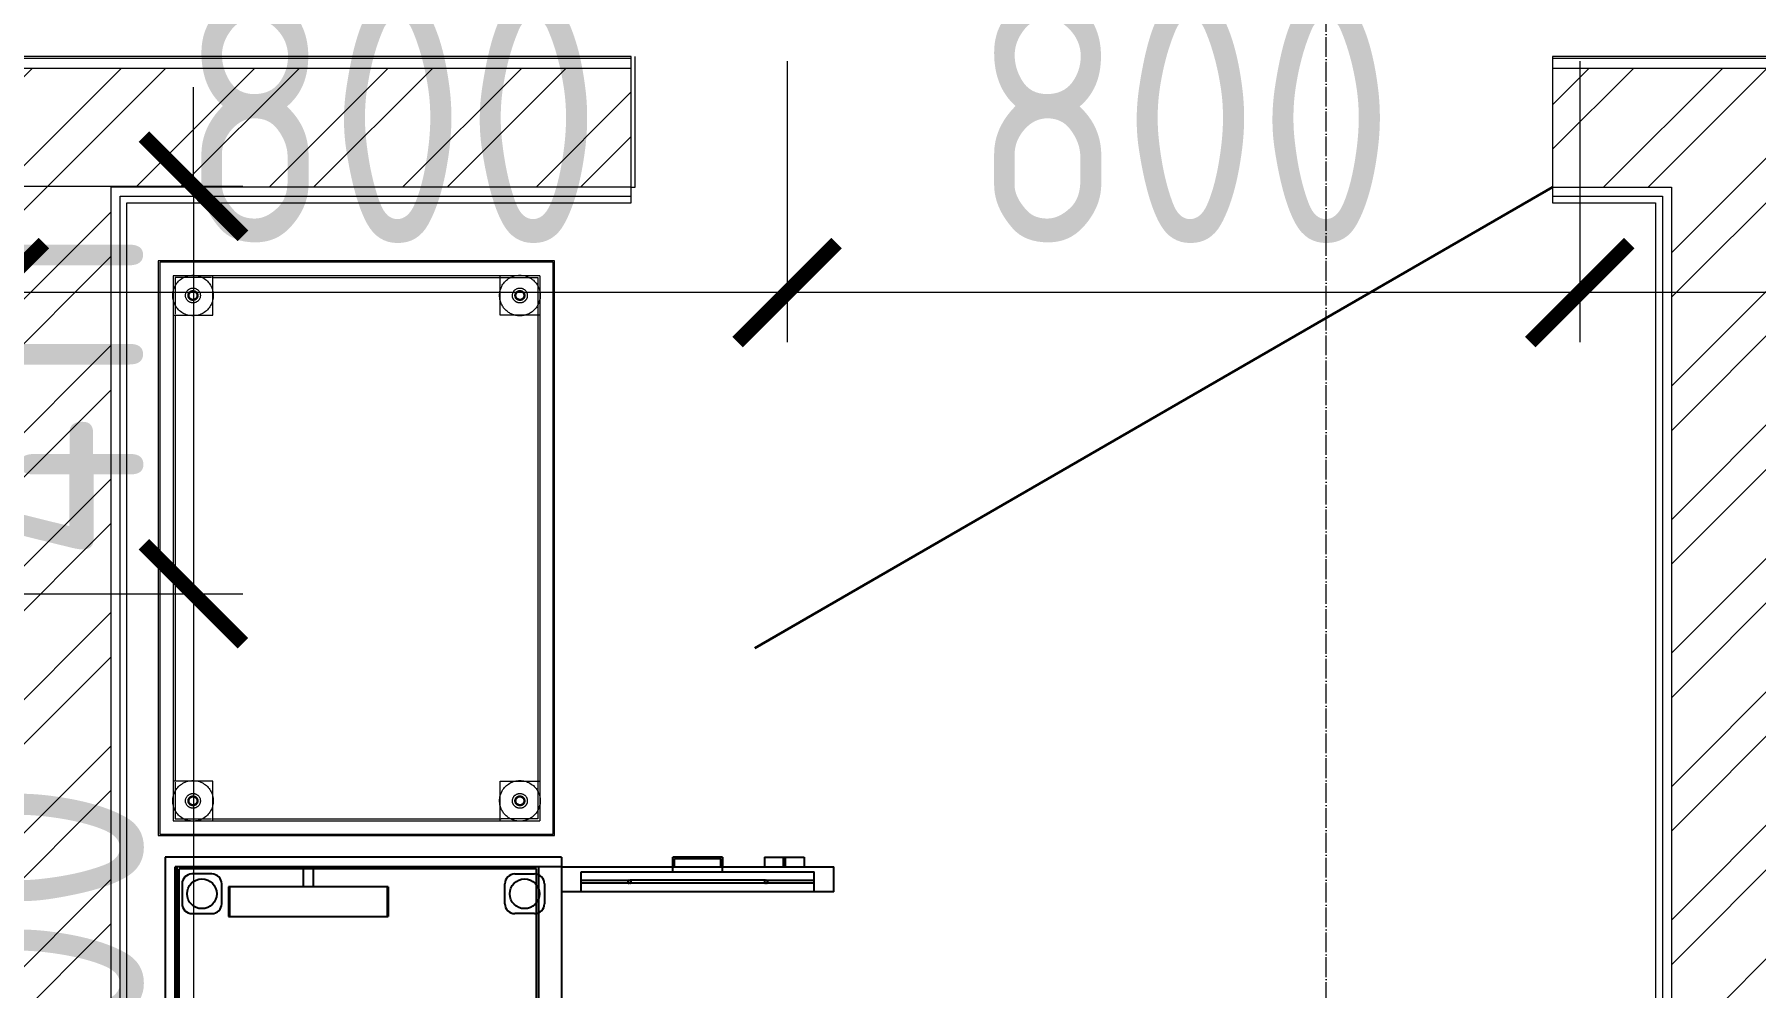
# Model space of a CAD drawing. Header units: millimetres. Extents: x -42533 to 645315, y 3457 to 82611.
# Drawn here: x 74294 to 76032, y 71060 to 72022 of the extents above; entities that cross this region are included whole.
import ezdxf

# ---------------------------------------------------------------- set-up
doc = ezdxf.new("R2010")
doc.units = ezdxf.units.MM
doc.linetypes.add('ADSK_Линия сетки', pattern=[25, 20, -2.5, 0, -2.5])
for name, color, linetype in [('00_00_потолок_Панели из стали', 7, 'Continuous'), ('PLAN', 1, 'Continuous'), ('Интерьер - Мебель', 7, 'Continuous'), ('ЭОМ_Лотки рабочие', 5, 'Continuous')]:
    doc.layers.add(name, color=color, linetype=linetype)
for name, color, linetype, lineweight in [('Двери', 7, 'Continuous', 9), ('ДОНМ_ТХ_(Нейтральное_мебель)', 7, 'Continuous', 0), ('Оси', 253, 'Continuous', 9), ('Перекрытие', 7, 'Continuous', 18), ('Стены отделка', 7, 'Continuous', 30), ('Стены штриховка', 7, 'Continuous', 9), ('ШТРИХОВКА', 252, 'Continuous', 15)]:
    doc.layers.add(name, color=color, linetype=linetype, lineweight=lineweight)
doc.styles.add('М2', font='isocpeur.ttf', dxfattribs={"width": 0.8})
doc.dimstyles.new('М2-100', dxfattribs={"dimtxt": 250, "dimasz": 100, "dimexe": 50, "dimexo": 50, "dimgap": 50, "dimtad": 1, "dimdec": 0, "dimzin": 1, "dimtxsty": 'М2', "dimblk": 'ARCHTICK', "dimcen": 2.5, "dimdle": 50, "dimclre": 256, "dimclrt": 256, "dimadec": 0, "dimazin": 0, "dimtfac": 1, "dimtdec": 0, "dimtix": 1, "dimtmove": 1, "dimatfit": 3, "dimldrblk": 'NONE', "dimfxl": 1, "dimtolj": 1, "dimlwd": 9, "dimlwe": 9, "dimarcsym": 1})

# ---------------------------------------------------------------- blocks, each defined once
blk = doc.blocks.new('*U427')
at = {"color": 0}
for points in [[(580, 400), (580, 0), (0, 0), (0, 400), (580, 400)], [(578.5, 398.5), (578.5, 1.5), (1.5, 1.5), (1.5, 398.5), (578.5, 398.5)], [(35, 344.5), (36.4, 344.5), (37.7, 344.7), (39, 344.9), (40.3, 345.2), (41.6, 345.6), (42.9, 346.1), (44.1, 346.6), (45.2, 347.2), (46.4, 347.9), (47.5, 348.7), (48.5, 349.6), (49.5, 350.5), (50.4, 351.4), (51.2, 352.5), (52, 353.6), (52.8, 354.8), (53.4, 356), (54, 357.2), (54.4, 358.5), (54.8, 359.7), (55.1, 361), (55.3, 362.4), (55.5, 363.7), (55.5, 365), (55.5, 366.3), (55.3, 367.6), (55.1, 369), (54.8, 370.3), (54.4, 371.5), (54, 372.8), (53.4, 374), (52.8, 375.2), (52, 376.4), (51.2, 377.5), (50.4, 378.6), (49.5, 379.5), (48.5, 380.4), (47.5, 381.3), (46.4, 382.1), (45.2, 382.8), (44.1, 383.4), (42.9, 383.9), (41.6, 384.4), (40.3, 384.8), (39, 385.1), (37.7, 385.3), (36.4, 385.5), (35, 385.5), (33.9, 385.5), (32.9, 385.4), (31.9, 385.3), (30.9, 385.1), (29.9, 384.9), (28.9, 384.6), (28, 384.3), (27, 383.9), (26.1, 383.5), (25.2, 383), (24.4, 382.5), (23.5, 382), (22.7, 381.4), (22, 380.8), (21.2, 380.2), (19.8, 378.8), (19.2, 378), (18.6, 377.3), (18, 376.5), (17.5, 375.6), (17, 374.8), (16.5, 373.9), (16.1, 373), (15.7, 372), (15.4, 371.1), (15.1, 370.1), (14.9, 369.1), (14.7, 368.1), (14.6, 367.1), (14.5, 366.1), (14.5, 365), (14.5, 363.9), (14.6, 362.9), (14.7, 361.9), (14.9, 360.9), (15.1, 359.9), (15.4, 358.9), (15.7, 358), (16.1, 357), (16.5, 356.1), (17, 355.2), (17.5, 354.4), (18, 353.5), (18.6, 352.7), (19.2, 352), (19.8, 351.2), (20.5, 350.5), (21.2, 349.8), (22, 349.2), (22.7, 348.6), (23.5, 348), (24.4, 347.5), (25.2, 347), (26.1, 346.5), (27, 346.1), (28, 345.7), (28.9, 345.4), (29.9, 345.1), (30.9, 344.9), (31.9, 344.7), (32.9, 344.6), (33.9, 344.5), (35, 344.5)], [(15, 345), (55, 345), (55, 385)], [(565, 385), (15, 385)], [(15, 15), (15, 385)], [(53.8, 383), (17, 383), (17, 346.2)], [(525, 383), (55, 383)], [(545, 344.5), (546.4, 344.5), (547.7, 344.7), (549.1, 344.9), (550.4, 345.2), (551.6, 345.6), (552.9, 346.1), (554.1, 346.6), (555.3, 347.2), (556.4, 347.9), (557.5, 348.7), (558.5, 349.6), (559.5, 350.5), (560.4, 351.4), (561.2, 352.5), (562, 353.6), (562.8, 354.8), (563.4, 356), (564, 357.2), (564.4, 358.5), (564.8, 359.7), (565.1, 361), (565.3, 362.4), (565.5, 363.7), (565.5, 365), (565.5, 366.3), (565.3, 367.6), (565.1, 369), (564.8, 370.3), (564.4, 371.5), (564, 372.8), (563.4, 374), (562.8, 375.2), (562, 376.4), (561.2, 377.5), (560.4, 378.6), (559.5, 379.5), (558.5, 380.4), (557.5, 381.3), (556.4, 382.1), (555.3, 382.8), (554.1, 383.4), (552.9, 383.9), (551.6, 384.4), (550.4, 384.8), (549.1, 385.1), (547.7, 385.3), (546.4, 385.5), (545, 385.5), (544, 385.5), (542.9, 385.4), (541.9, 385.3), (540.9, 385.1), (539.9, 384.9), (538.9, 384.6), (538, 384.3), (537, 383.9), (536.1, 383.5), (535.2, 383), (534.4, 382.5), (533.6, 382), (532.7, 381.4), (532, 380.8), (531.2, 380.2), (529.8, 378.8), (529.2, 378), (528.6, 377.3), (528, 376.5), (527.5, 375.6), (527, 374.8), (526.5, 373.9), (526.1, 373), (525.8, 372), (525.4, 371.1), (525.2, 370.1), (524.9, 369.1), (524.7, 368.1), (524.6, 367.1), (524.5, 366.1), (524.5, 365), (524.5, 363.9), (524.6, 362.9), (524.7, 361.9), (524.9, 360.9), (525.2, 359.9), (525.4, 358.9), (525.8, 358), (526.1, 357), (526.5, 356.1), (527, 355.2), (527.5, 354.4), (528, 353.5), (528.6, 352.7), (529.2, 352), (529.8, 351.2), (530.5, 350.5), (531.2, 349.8), (532, 349.2), (532.7, 348.6), (533.6, 348), (534.4, 347.5), (535.2, 347), (536.1, 346.5), (537, 346.1), (538, 345.7), (538.9, 345.4), (539.9, 345.1), (540.9, 344.9), (541.9, 344.7), (542.9, 344.6), (544, 344.5), (545, 344.5)], [(525, 385), (525, 345), (565, 345)], [(563, 346.2), (563, 383), (526.2, 383)], [(565, 385), (565, 15)], [(35, 372.5), (34.6, 372.5), (34.2, 372.5), (33.9, 372.4), (33.5, 372.3), (33.1, 372.3), (32.8, 372.2), (32.4, 372), (32.1, 371.9), (31.8, 371.8), (31.4, 371.6), (31.1, 371.4), (30.8, 371.2), (30.5, 371), (30.2, 370.8), (30, 370.6), (29.7, 370.3), (29.4, 370), (29.2, 369.8), (29, 369.5), (28.8, 369.2), (28.6, 368.9), (28.4, 368.6), (28.2, 368.2), (28.1, 367.9), (28, 367.6), (27.8, 367.2), (27.7, 366.9), (27.7, 366.5), (27.6, 366.1), (27.5, 365.8), (27.5, 365.4), (27.5, 365), (27.5, 364.6), (27.5, 364.2), (27.6, 363.9), (27.7, 363.5), (27.7, 363.1), (27.8, 362.8), (28, 362.4), (28.1, 362.1), (28.2, 361.8), (28.4, 361.4), (28.6, 361.1), (28.8, 360.8), (29, 360.5), (29.2, 360.2), (29.4, 360), (30, 359.4), (30.2, 359.2), (30.5, 359), (30.8, 358.8), (31.1, 358.6), (31.4, 358.4), (31.8, 358.2), (32.1, 358.1), (32.4, 358), (32.8, 357.8), (33.1, 357.7), (33.5, 357.7), (33.9, 357.6), (34.2, 357.5), (34.6, 357.5), (35, 357.5), (35.5, 357.5), (36, 357.6), (36.5, 357.6), (37, 357.8), (37.4, 357.9), (37.9, 358.1), (38.3, 358.3), (38.7, 358.5), (39.2, 358.8), (39.6, 359), (39.9, 359.4), (40.3, 359.7), (40.6, 360), (40.9, 360.4), (41.2, 360.8), (41.5, 361.2), (41.7, 361.7), (41.9, 362.1), (42.1, 362.6), (42.2, 363.1), (42.4, 363.6), (42.4, 364), (42.5, 364.5), (42.5, 365), (42.5, 365.5), (42.4, 366), (42.4, 366.4), (42.2, 366.9), (42.1, 367.4), (41.9, 367.9), (41.7, 368.3), (41.5, 368.8), (41.2, 369.2), (40.9, 369.6), (40.6, 370), (40.3, 370.3), (39.9, 370.6), (39.6, 371), (39.2, 371.2), (38.7, 371.5), (38.3, 371.7), (37.9, 371.9), (37.4, 372.1), (37, 372.2), (36.5, 372.4), (36, 372.4), (35.5, 372.5), (35, 372.5)], [(35, 370), (34.7, 370), (34.5, 370), (34.2, 369.9), (34, 369.9), (33.8, 369.8), (33.5, 369.8), (33.3, 369.7), (33.1, 369.6), (32.8, 369.5), (32.6, 369.4), (32.4, 369.3), (32.2, 369.1), (32, 369), (31.8, 368.9), (31.6, 368.7), (31.5, 368.5), (31.3, 368.4), (31.1, 368.2), (31, 368), (30.9, 367.8), (30.7, 367.6), (30.6, 367.4), (30.5, 367.2), (30.4, 366.9), (30.3, 366.7), (30.2, 366.5), (30.2, 366.2), (30.1, 366), (30.1, 365.8), (30, 365.5), (30, 365.3), (30, 365), (30, 364.7), (30, 364.5), (30.1, 364.2), (30.1, 364), (30.2, 363.8), (30.2, 363.5), (30.3, 363.3), (30.4, 363.1), (30.5, 362.8), (30.6, 362.6), (30.7, 362.4), (30.9, 362.2), (31, 362), (31.1, 361.8), (31.3, 361.6), (31.6, 361.3), (31.8, 361.1), (32, 361), (32.2, 360.9), (32.4, 360.7), (32.6, 360.6), (32.8, 360.5), (33.1, 360.4), (33.3, 360.3), (33.5, 360.2), (33.8, 360.2), (34, 360.1), (34.2, 360.1), (34.5, 360), (34.7, 360), (35, 360), (35.3, 360), (35.7, 360), (36, 360.1), (36.3, 360.2), (36.6, 360.3), (36.9, 360.4), (37.2, 360.5), (37.5, 360.7), (37.8, 360.8), (38, 361), (38.3, 361.2), (38.5, 361.5), (38.8, 361.7), (39, 361.9), (39.2, 362.2), (39.3, 362.5), (39.5, 362.8), (39.6, 363.1), (39.7, 363.4), (39.8, 363.7), (39.9, 364), (40, 364.4), (40, 364.7), (40, 365), (40, 365.3), (40, 365.6), (39.9, 366), (39.8, 366.3), (39.7, 366.6), (39.6, 366.9), (39.5, 367.2), (39.3, 367.5), (39.2, 367.8), (39, 368.1), (38.8, 368.3), (38.5, 368.5), (38.3, 368.8), (38, 369), (37.8, 369.2), (37.5, 369.3), (37.2, 369.5), (36.9, 369.6), (36.6, 369.7), (36.3, 369.8), (36, 369.9), (35.7, 370), (35.3, 370), (35, 370)], [(35, 369), (34.8, 369), (34.6, 369), (34.4, 369), (34.2, 368.9), (34, 368.9), (33.8, 368.8), (33.6, 368.8), (33.4, 368.7), (33.3, 368.6), (33.1, 368.5), (32.9, 368.4), (32.8, 368.3), (32.6, 368.2), (32.5, 368.1), (32.3, 368), (32.2, 367.8), (32, 367.7), (31.9, 367.5), (31.8, 367.4), (31.7, 367.2), (31.6, 367.1), (31.5, 366.9), (31.4, 366.7), (31.3, 366.6), (31.2, 366.4), (31.2, 366.2), (31.1, 366), (31.1, 365.8), (31, 365.6), (31, 365.4), (31, 365.2), (31, 365), (31, 364.8), (31, 364.6), (31, 364.4), (31.1, 364.2), (31.1, 364), (31.2, 363.8), (31.2, 363.6), (31.3, 363.4), (31.4, 363.3), (31.5, 363.1), (31.6, 362.9), (31.7, 362.8), (31.8, 362.6), (31.9, 362.5), (32, 362.3), (32.3, 362), (32.5, 361.9), (32.6, 361.8), (32.8, 361.7), (32.9, 361.6), (33.1, 361.5), (33.3, 361.4), (33.4, 361.3), (33.6, 361.2), (33.8, 361.2), (34, 361.1), (34.2, 361.1), (34.4, 361), (34.6, 361), (34.8, 361), (35, 361), (35.3, 361), (35.5, 361), (35.8, 361.1), (36, 361.1), (36.3, 361.2), (36.5, 361.3), (36.8, 361.4), (37, 361.5), (37.2, 361.7), (37.4, 361.8), (37.6, 362), (37.8, 362.2), (38, 362.4), (38.2, 362.6), (38.3, 362.8), (38.5, 363), (38.6, 363.2), (38.7, 363.5), (38.8, 363.7), (38.9, 364), (38.9, 364.2), (39, 364.5), (39, 364.7), (39, 365), (39, 365.3), (39, 365.5), (38.9, 365.8), (38.9, 366), (38.8, 366.3), (38.7, 366.5), (38.6, 366.8), (38.5, 367), (38.3, 367.2), (38.2, 367.4), (38, 367.6), (37.8, 367.8), (37.6, 368), (37.4, 368.2), (37.2, 368.3), (37, 368.5), (36.8, 368.6), (36.5, 368.7), (36.3, 368.8), (36, 368.9), (35.8, 368.9), (35.5, 369), (35.3, 369), (35, 369)], [(545, 372.5), (544.6, 372.5), (544.2, 372.5), (543.9, 372.4), (543.5, 372.3), (543.1, 372.3), (542.8, 372.2), (542.4, 372), (542.1, 371.9), (541.8, 371.8), (541.4, 371.6), (541.1, 371.4), (540.8, 371.2), (540.5, 371), (540.2, 370.8), (540, 370.6), (539.7, 370.3), (539.5, 370), (539.2, 369.8), (539, 369.5), (538.8, 369.2), (538.6, 368.9), (538.4, 368.6), (538.2, 368.2), (538.1, 367.9), (538, 367.6), (537.8, 367.2), (537.7, 366.9), (537.7, 366.5), (537.6, 366.1), (537.5, 365.8), (537.5, 365.4), (537.5, 365), (537.5, 364.6), (537.5, 364.2), (537.6, 363.9), (537.7, 363.5), (537.7, 363.1), (537.8, 362.8), (538, 362.4), (538.1, 362.1), (538.2, 361.8), (538.4, 361.4), (538.6, 361.1), (538.8, 360.8), (539, 360.5), (539.2, 360.2), (539.5, 360), (540, 359.4), (540.2, 359.2), (540.5, 359), (540.8, 358.8), (541.1, 358.6), (541.4, 358.4), (541.8, 358.2), (542.1, 358.1), (542.4, 358), (542.8, 357.8), (543.1, 357.7), (543.5, 357.7), (543.9, 357.6), (544.2, 357.5), (544.6, 357.5), (545, 357.5), (545.5, 357.5), (546, 357.6), (546.5, 357.6), (547, 357.8), (547.4, 357.9), (547.9, 358.1), (548.3, 358.3), (548.8, 358.5), (549.2, 358.8), (549.6, 359), (549.9, 359.4), (550.3, 359.7), (550.6, 360), (550.9, 360.4), (551.2, 360.8), (551.5, 361.2), (551.7, 361.7), (551.9, 362.1), (552.1, 362.6), (552.3, 363.1), (552.4, 363.6), (552.4, 364), (552.5, 364.5), (552.5, 365), (552.5, 365.5), (552.4, 366), (552.4, 366.4), (552.3, 366.9), (552.1, 367.4), (551.9, 367.9), (551.7, 368.3), (551.5, 368.8), (551.2, 369.2), (550.9, 369.6), (550.6, 370), (550.3, 370.3), (549.9, 370.6), (549.6, 371), (549.2, 371.2), (548.8, 371.5), (548.3, 371.7), (547.9, 371.9), (547.4, 372.1), (547, 372.2), (546.5, 372.4), (546, 372.4), (545.5, 372.5), (545, 372.5)], [(545, 370), (544.8, 370), (544.5, 370), (544.2, 369.9), (544, 369.9), (543.8, 369.8), (543.5, 369.8), (543.3, 369.7), (543.1, 369.6), (542.8, 369.5), (542.6, 369.4), (542.4, 369.3), (542.2, 369.1), (542, 369), (541.8, 368.9), (541.6, 368.7), (541.5, 368.5), (541.3, 368.4), (541.2, 368.2), (541, 368), (540.9, 367.8), (540.7, 367.6), (540.6, 367.4), (540.5, 367.2), (540.4, 366.9), (540.3, 366.7), (540.2, 366.5), (540.2, 366.2), (540.1, 366), (540.1, 365.8), (540, 365.5), (540, 365.3), (540, 365), (540, 364.7), (540, 364.5), (540.1, 364.2), (540.1, 364), (540.2, 363.8), (540.2, 363.5), (540.3, 363.3), (540.4, 363.1), (540.5, 362.8), (540.6, 362.6), (540.7, 362.4), (540.9, 362.2), (541, 362), (541.2, 361.8), (541.3, 361.6), (541.6, 361.3), (541.8, 361.1), (542, 361), (542.2, 360.9), (542.4, 360.7), (542.6, 360.6), (542.8, 360.5), (543.1, 360.4), (543.3, 360.3), (543.5, 360.2), (543.8, 360.2), (544, 360.1), (544.2, 360.1), (544.5, 360), (544.8, 360), (545, 360), (545.3, 360), (545.7, 360), (546, 360.1), (546.3, 360.2), (546.6, 360.3), (546.9, 360.4), (547.2, 360.5), (547.5, 360.7), (547.8, 360.8), (548, 361), (548.3, 361.2), (548.5, 361.5), (548.8, 361.7), (549, 361.9), (549.2, 362.2), (549.3, 362.5), (549.5, 362.8), (549.6, 363.1), (549.7, 363.4), (549.8, 363.7), (549.9, 364), (550, 364.4), (550, 364.7), (550, 365), (550, 365.3), (550, 365.6), (549.9, 366), (549.8, 366.3), (549.7, 366.6), (549.6, 366.9), (549.5, 367.2), (549.3, 367.5), (549.2, 367.8), (549, 368.1), (548.8, 368.3), (548.5, 368.5), (548.3, 368.8), (548, 369), (547.8, 369.2), (547.5, 369.3), (547.2, 369.5), (546.9, 369.6), (546.6, 369.7), (546.3, 369.8), (546, 369.9), (545.7, 370), (545.3, 370), (545, 370)], [(545, 369), (544.8, 369), (544.6, 369), (544.4, 369), (544.2, 368.9), (544, 368.9), (543.8, 368.8), (543.6, 368.8), (543.5, 368.7), (543.3, 368.6), (543.1, 368.5), (542.9, 368.4), (542.8, 368.3), (542.6, 368.2), (542.5, 368.1), (542.3, 368), (542.2, 367.8), (542, 367.7), (541.9, 367.5), (541.8, 367.4), (541.7, 367.2), (541.6, 367.1), (541.5, 366.9), (541.4, 366.7), (541.3, 366.6), (541.3, 366.4), (541.2, 366.2), (541.1, 366), (541.1, 365.8), (541.1, 365.6), (541, 365.4), (541, 365.2), (541, 365), (541, 364.8), (541, 364.6), (541.1, 364.4), (541.1, 364.2), (541.1, 364), (541.2, 363.8), (541.3, 363.6), (541.3, 363.4), (541.4, 363.3), (541.5, 363.1), (541.6, 362.9), (541.7, 362.8), (541.8, 362.6), (541.9, 362.5), (542, 362.3), (542.3, 362), (542.5, 361.9), (542.6, 361.8), (542.8, 361.7), (542.9, 361.6), (543.1, 361.5), (543.3, 361.4), (543.5, 361.3), (543.6, 361.2), (543.8, 361.2), (544, 361.1), (544.2, 361.1), (544.4, 361), (544.6, 361), (544.8, 361), (545, 361), (545.3, 361), (545.5, 361), (545.8, 361.1), (546.1, 361.1), (546.3, 361.2), (546.5, 361.3), (546.8, 361.4), (547, 361.5), (547.2, 361.7), (547.4, 361.8), (547.6, 362), (547.8, 362.2), (548, 362.4), (548.2, 362.6), (548.3, 362.8), (548.5, 363), (548.6, 363.2), (548.7, 363.5), (548.8, 363.7), (548.9, 364), (548.9, 364.2), (549, 364.5), (549, 364.7), (549, 365), (549, 365.3), (549, 365.5), (548.9, 365.8), (548.9, 366), (548.8, 366.3), (548.7, 366.5), (548.6, 366.8), (548.5, 367), (548.3, 367.2), (548.2, 367.4), (548, 367.6), (547.8, 367.8), (547.6, 368), (547.4, 368.2), (547.2, 368.3), (547, 368.5), (546.8, 368.6), (546.5, 368.7), (546.3, 368.8), (546.1, 368.9), (545.8, 368.9), (545.5, 369), (545.3, 369), (545, 369)], [(17, 55), (17, 346.1)], [(563, 55), (563, 346.1)], [(35, 14.5), (36.4, 14.5), (37.7, 14.7), (39, 14.9), (40.3, 15.2), (41.6, 15.6), (42.9, 16.1), (44.1, 16.6), (45.2, 17.2), (46.4, 17.9), (47.5, 18.7), (48.5, 19.6), (49.5, 20.5), (50.4, 21.4), (51.2, 22.5), (52, 23.6), (52.8, 24.8), (53.4, 26), (54, 27.2), (54.4, 28.5), (54.8, 29.7), (55.1, 31), (55.3, 32.4), (55.5, 33.7), (55.5, 35), (55.5, 36.3), (55.3, 37.6), (55.1, 39), (54.8, 40.3), (54.4, 41.5), (54, 42.8), (53.4, 44), (52.8, 45.2), (52, 46.4), (51.2, 47.5), (50.4, 48.6), (49.5, 49.5), (48.5, 50.4), (47.5, 51.3), (46.4, 52.1), (45.2, 52.8), (44.1, 53.4), (42.9, 53.9), (41.6, 54.4), (40.3, 54.8), (39, 55.1), (37.7, 55.3), (36.4, 55.5), (33.6, 55.5), (32.3, 55.3), (31, 55.1), (29.7, 54.8), (28.4, 54.4), (27.1, 53.9), (25.9, 53.4), (24.8, 52.8), (23.6, 52.1), (22.5, 51.3), (21.5, 50.4), (20.5, 49.5), (19.6, 48.6), (18.8, 47.5), (18, 46.4), (17.2, 45.2), (16.6, 44), (16, 42.8), (15.6, 41.5), (15.2, 40.3), (14.9, 39), (14.7, 37.6), (14.5, 36.3), (14.5, 35), (14.5, 33.7), (14.7, 32.4), (14.9, 31), (15.2, 29.7), (15.6, 28.5), (16, 27.2), (16.6, 26), (17.2, 24.8), (18, 23.6), (18.8, 22.5), (19.6, 21.4), (20.5, 20.5), (21.5, 19.6), (22.5, 18.7), (23.6, 17.9), (24.8, 17.2), (25.9, 16.6), (27.1, 16.1), (28.4, 15.6), (29.7, 15.2), (31, 14.9), (32.3, 14.7), (33.6, 14.5), (35, 14.5)], [(15, 55), (55, 55), (55, 15)], [(53.8, 17), (17, 17), (17, 53.8)], [(545, 14.5), (546.4, 14.5), (547.7, 14.7), (549.1, 14.9), (550.4, 15.2), (551.6, 15.6), (552.9, 16.1), (554.1, 16.6), (555.3, 17.2), (556.4, 17.9), (557.5, 18.7), (558.5, 19.6), (559.5, 20.5), (560.4, 21.4), (561.2, 22.5), (562, 23.6), (562.8, 24.8), (563.4, 26), (564, 27.2), (564.4, 28.5), (564.8, 29.7), (565.1, 31), (565.3, 32.4), (565.5, 33.7), (565.5, 35), (565.5, 36.3), (565.3, 37.6), (565.1, 39), (564.8, 40.3), (564.4, 41.5), (564, 42.8), (563.4, 44), (562.8, 45.2), (562, 46.4), (561.2, 47.5), (560.4, 48.6), (559.5, 49.5), (558.5, 50.4), (557.5, 51.3), (556.4, 52.1), (555.3, 52.8), (554.1, 53.4), (552.9, 53.9), (551.6, 54.4), (550.4, 54.8), (549.1, 55.1), (547.7, 55.3), (546.4, 55.5), (543.6, 55.5), (542.3, 55.3), (541, 55.1), (539.7, 54.8), (538.4, 54.4), (537.1, 53.9), (535.9, 53.4), (534.8, 52.8), (533.6, 52.1), (532.5, 51.3), (531.5, 50.4), (530.5, 49.5), (529.6, 48.6), (528.8, 47.5), (528, 46.4), (527.3, 45.2), (526.6, 44), (526.1, 42.8), (525.6, 41.5), (525.2, 40.3), (524.9, 39), (524.7, 37.6), (524.6, 36.3), (524.5, 35), (524.6, 33.7), (524.7, 32.4), (524.9, 31), (525.2, 29.7), (525.6, 28.5), (526.1, 27.2), (526.6, 26), (527.3, 24.8), (528, 23.6), (528.8, 22.5), (529.6, 21.4), (530.5, 20.5), (531.5, 19.6), (532.5, 18.7), (533.6, 17.9), (534.8, 17.2), (535.9, 16.6), (537.1, 16.1), (538.4, 15.6), (539.7, 15.2), (541, 14.9), (542.3, 14.7), (543.6, 14.5), (545, 14.5)], [(525, 15), (525, 55), (565, 55)], [(563, 53.8), (563, 17), (526.2, 17)], [(35, 42.5), (34.5, 42.5), (34, 42.4), (33.5, 42.4), (33, 42.2), (32.6, 42.1), (32.1, 41.9), (31.7, 41.7), (31.2, 41.5), (30.8, 41.2), (30.4, 41), (30.1, 40.6), (29.7, 40.3), (29.4, 40), (29.1, 39.6), (28.8, 39.2), (28.5, 38.7), (28.3, 38.3), (28.1, 37.9), (27.9, 37.4), (27.8, 36.9), (27.6, 36.4), (27.6, 36), (27.5, 35.5), (27.5, 35), (27.5, 34.5), (27.6, 34), (27.6, 33.6), (27.8, 33.1), (27.9, 32.6), (28.1, 32.1), (28.3, 31.7), (28.5, 31.2), (28.8, 30.8), (29.1, 30.4), (29.4, 30), (29.7, 29.7), (30.1, 29.4), (30.4, 29), (30.8, 28.8), (31.2, 28.5), (31.7, 28.3), (32.1, 28.1), (32.6, 27.9), (33, 27.8), (33.5, 27.6), (34, 27.6), (34.5, 27.5), (35.5, 27.5), (36, 27.6), (36.5, 27.6), (37, 27.8), (37.4, 27.9), (37.9, 28.1), (38.3, 28.3), (38.7, 28.5), (39.2, 28.8), (39.6, 29), (39.9, 29.4), (40.3, 29.7), (40.6, 30), (40.9, 30.4), (41.2, 30.8), (41.5, 31.2), (41.7, 31.7), (41.9, 32.1), (42.1, 32.6), (42.2, 33.1), (42.4, 33.6), (42.4, 34), (42.5, 34.5), (42.5, 35), (42.5, 35.5), (42.4, 36), (42.4, 36.4), (42.2, 36.9), (42.1, 37.4), (41.9, 37.9), (41.7, 38.3), (41.5, 38.7), (41.2, 39.2), (40.9, 39.6), (40.6, 40), (40.3, 40.3), (39.9, 40.6), (39.6, 41), (39.2, 41.2), (38.7, 41.5), (38.3, 41.7), (37.9, 41.9), (37.4, 42.1), (37, 42.2), (36.5, 42.4), (36, 42.4), (35.5, 42.5), (35, 42.5)], [(35, 40), (34.7, 40), (34.3, 40), (34, 39.9), (33.7, 39.8), (33.4, 39.7), (33.1, 39.6), (32.8, 39.5), (32.5, 39.3), (32.2, 39.2), (32, 39), (31.7, 38.8), (31.5, 38.5), (31.2, 38.3), (31, 38.1), (30.8, 37.8), (30.7, 37.5), (30.5, 37.2), (30.4, 36.9), (30.3, 36.6), (30.2, 36.3), (30.1, 36), (30, 35.6), (30, 35.3), (30, 35), (30, 34.7), (30, 34.4), (30.1, 34), (30.2, 33.7), (30.3, 33.4), (30.4, 33.1), (30.5, 32.8), (30.7, 32.5), (30.8, 32.2), (31, 31.9), (31.2, 31.7), (31.5, 31.5), (31.7, 31.2), (32, 31), (32.2, 30.8), (32.5, 30.7), (32.8, 30.5), (33.1, 30.4), (33.4, 30.3), (33.7, 30.2), (34, 30.1), (34.3, 30), (34.7, 30), (35.3, 30), (35.7, 30), (36, 30.1), (36.3, 30.2), (36.6, 30.3), (36.9, 30.4), (37.2, 30.5), (37.5, 30.7), (37.8, 30.8), (38, 31), (38.3, 31.2), (38.5, 31.5), (38.8, 31.7), (39, 31.9), (39.2, 32.2), (39.3, 32.5), (39.5, 32.8), (39.6, 33.1), (39.7, 33.4), (39.8, 33.7), (39.9, 34), (40, 34.4), (40, 34.7), (40, 35), (40, 35.3), (40, 35.6), (39.9, 36), (39.8, 36.3), (39.7, 36.6), (39.6, 36.9), (39.5, 37.2), (39.3, 37.5), (39.2, 37.8), (39, 38.1), (38.8, 38.3), (38.5, 38.5), (38.3, 38.8), (38, 39), (37.8, 39.2), (37.5, 39.3), (37.2, 39.5), (36.9, 39.6), (36.6, 39.7), (36.3, 39.8), (36, 39.9), (35.7, 40), (35.3, 40), (35, 40)], [(35, 39), (34.7, 39), (34.5, 39), (34.2, 38.9), (34, 38.9), (33.7, 38.8), (33.5, 38.7), (33.2, 38.6), (33, 38.5), (32.8, 38.3), (32.6, 38.2), (32.4, 38), (32.2, 37.8), (32, 37.6), (31.8, 37.4), (31.7, 37.2), (31.5, 37), (31.4, 36.8), (31.3, 36.5), (31.2, 36.3), (31.1, 36), (31.1, 35.8), (31, 35.5), (31, 35.3), (31, 35), (31, 34.7), (31, 34.5), (31.1, 34.2), (31.1, 34), (31.2, 33.7), (31.3, 33.5), (31.4, 33.2), (31.5, 33), (31.7, 32.8), (31.8, 32.6), (32, 32.4), (32.2, 32.2), (32.4, 32), (32.6, 31.8), (32.8, 31.7), (33, 31.5), (33.2, 31.4), (33.5, 31.3), (33.7, 31.2), (34, 31.1), (34.2, 31.1), (34.5, 31), (34.7, 31), (35.3, 31), (35.5, 31), (35.8, 31.1), (36, 31.1), (36.3, 31.2), (36.5, 31.3), (36.8, 31.4), (37, 31.5), (37.2, 31.7), (37.4, 31.8), (37.6, 32), (37.8, 32.2), (38, 32.4), (38.2, 32.6), (38.3, 32.8), (38.5, 33), (38.6, 33.2), (38.7, 33.5), (38.8, 33.7), (38.9, 34), (38.9, 34.2), (39, 34.5), (39, 34.7), (39, 35), (39, 35.3), (39, 35.5), (38.9, 35.8), (38.9, 36), (38.8, 36.3), (38.7, 36.5), (38.6, 36.8), (38.5, 37), (38.3, 37.2), (38.2, 37.4), (38, 37.6), (37.8, 37.8), (37.6, 38), (37.4, 38.2), (37.2, 38.3), (37, 38.5), (36.8, 38.6), (36.5, 38.7), (36.3, 38.8), (36, 38.9), (35.8, 38.9), (35.5, 39), (35.3, 39), (35, 39)], [(545, 42.5), (544.5, 42.5), (544, 42.4), (543.5, 42.4), (543.1, 42.2), (542.6, 42.1), (542.1, 41.9), (541.7, 41.7), (541.3, 41.5), (540.8, 41.2), (540.4, 41), (540.1, 40.6), (539.7, 40.3), (539.4, 40), (539.1, 39.6), (538.8, 39.2), (538.5, 38.7), (538.3, 38.3), (538.1, 37.9), (537.9, 37.4), (537.8, 36.9), (537.6, 36.4), (537.6, 36), (537.5, 35.5), (537.5, 35), (537.5, 34.5), (537.6, 34), (537.6, 33.6), (537.8, 33.1), (537.9, 32.6), (538.1, 32.1), (538.3, 31.7), (538.5, 31.2), (538.8, 30.8), (539.1, 30.4), (539.4, 30), (539.7, 29.7), (540.1, 29.4), (540.4, 29), (540.8, 28.8), (541.3, 28.5), (541.7, 28.3), (542.1, 28.1), (542.6, 27.9), (543.1, 27.8), (543.5, 27.6), (544, 27.6), (544.5, 27.5), (545.5, 27.5), (546, 27.6), (546.5, 27.6), (547, 27.8), (547.4, 27.9), (547.9, 28.1), (548.3, 28.3), (548.8, 28.5), (549.2, 28.8), (549.6, 29), (549.9, 29.4), (550.3, 29.7), (550.6, 30), (550.9, 30.4), (551.2, 30.8), (551.5, 31.2), (551.7, 31.7), (551.9, 32.1), (552.1, 32.6), (552.3, 33.1), (552.4, 33.6), (552.4, 34), (552.5, 34.5), (552.5, 35), (552.5, 35.5), (552.4, 36), (552.4, 36.4), (552.3, 36.9), (552.1, 37.4), (551.9, 37.9), (551.7, 38.3), (551.5, 38.7), (551.2, 39.2), (550.9, 39.6), (550.6, 40), (550.3, 40.3), (549.9, 40.6), (549.6, 41), (549.2, 41.2), (548.8, 41.5), (548.3, 41.7), (547.9, 41.9), (547.4, 42.1), (547, 42.2), (546.5, 42.4), (546, 42.4), (545.5, 42.5), (545, 42.5)], [(545, 40), (544.7, 40), (544.3, 40), (544, 39.9), (543.7, 39.8), (543.4, 39.7), (543.1, 39.6), (542.8, 39.5), (542.5, 39.3), (542.2, 39.2), (542, 39), (541.7, 38.8), (541.5, 38.5), (541.3, 38.3), (541, 38.1), (540.9, 37.8), (540.7, 37.5), (540.5, 37.2), (540.4, 36.9), (540.3, 36.6), (540.2, 36.3), (540.1, 36), (540, 35.6), (540, 35.3), (540, 35), (540, 34.7), (540, 34.4), (540.1, 34), (540.2, 33.7), (540.3, 33.4), (540.4, 33.1), (540.5, 32.8), (540.7, 32.5), (540.9, 32.2), (541, 31.9), (541.3, 31.7), (541.5, 31.5), (541.7, 31.2), (542, 31), (542.2, 30.8), (542.5, 30.7), (542.8, 30.5), (543.1, 30.4), (543.4, 30.3), (543.7, 30.2), (544, 30.1), (544.3, 30), (544.7, 30), (545.3, 30), (545.7, 30), (546, 30.1), (546.3, 30.2), (546.6, 30.3), (546.9, 30.4), (547.2, 30.5), (547.5, 30.7), (547.8, 30.8), (548, 31), (548.3, 31.2), (548.5, 31.5), (548.8, 31.7), (549, 31.9), (549.2, 32.2), (549.3, 32.5), (549.5, 32.8), (549.6, 33.1), (549.7, 33.4), (549.8, 33.7), (549.9, 34), (550, 34.4), (550, 34.7), (550, 35), (550, 35.3), (550, 35.6), (549.9, 36), (549.8, 36.3), (549.7, 36.6), (549.6, 36.9), (549.5, 37.2), (549.3, 37.5), (549.2, 37.8), (549, 38.1), (548.8, 38.3), (548.5, 38.5), (548.3, 38.8), (548, 39), (547.8, 39.2), (547.5, 39.3), (547.2, 39.5), (546.9, 39.6), (546.6, 39.7), (546.3, 39.8), (546, 39.9), (545.7, 40), (545.3, 40), (545, 40)], [(545, 39), (544.7, 39), (544.5, 39), (544.2, 38.9), (544, 38.9), (543.7, 38.8), (543.5, 38.7), (543.2, 38.6), (543, 38.5), (542.8, 38.3), (542.6, 38.2), (542.4, 38), (542.2, 37.8), (542, 37.6), (541.8, 37.4), (541.7, 37.2), (541.5, 37), (541.4, 36.8), (541.3, 36.5), (541.2, 36.3), (541.1, 36), (541.1, 35.8), (541, 35.5), (541, 35.3), (541, 35), (541, 34.7), (541, 34.5), (541.1, 34.2), (541.1, 34), (541.2, 33.7), (541.3, 33.5), (541.4, 33.2), (541.5, 33), (541.7, 32.8), (541.8, 32.6), (542, 32.4), (542.2, 32.2), (542.4, 32), (542.6, 31.8), (542.8, 31.7), (543, 31.5), (543.2, 31.4), (543.5, 31.3), (543.7, 31.2), (544, 31.1), (544.2, 31.1), (544.5, 31), (544.7, 31), (545.3, 31), (545.5, 31), (545.8, 31.1), (546.1, 31.1), (546.3, 31.2), (546.5, 31.3), (546.8, 31.4), (547, 31.5), (547.2, 31.7), (547.4, 31.8), (547.6, 32), (547.8, 32.2), (548, 32.4), (548.2, 32.6), (548.3, 32.8), (548.5, 33), (548.6, 33.2), (548.7, 33.5), (548.8, 33.7), (548.9, 34), (548.9, 34.2), (549, 34.5), (549, 34.7), (549, 35), (549, 35.3), (549, 35.5), (548.9, 35.8), (548.9, 36), (548.8, 36.3), (548.7, 36.5), (548.6, 36.8), (548.5, 37), (548.3, 37.2), (548.2, 37.4), (548, 37.6), (547.8, 37.8), (547.6, 38), (547.4, 38.2), (547.2, 38.3), (547, 38.5), (546.8, 38.6), (546.5, 38.7), (546.3, 38.8), (546.1, 38.9), (545.8, 38.9), (545.5, 39), (545.3, 39), (545, 39)], [(565, 15), (15, 15)], [(525, 17), (55, 17)]]:
    blk.add_lwpolyline(points, dxfattribs=at)
blk = doc.blocks.new('A$C22e02509')
at = {"layer": 'PLAN', "color": 0, "linetype": 'ByBlock', "lineweight": -2}
for p, q in [((400, 500), (0, 500)), ((0, 500), (0, 0)), ((400, 490), (10, 490)), ((10, 10), (10, 490)), ((12, 265), (12, 490)), ((14, 267), (14, 488)), ((375, 488), (14, 488)), ((139.5, 490), (149.5, 490)), ((139.5, 470), (139.5, 490)), ((149.5, 490), (149.5, 470)), ((375, 267), (375, 488)), ((377, 490), (377, 265)), ((400, 500), (400, 0)), ((400, 490), (675, 490)), ((512.5, 490), (512.5, 500)), ((562.5, 500), (512.5, 500)), ((512.5, 485), (512.5, 490)), ((514, 498.5), (561, 498.5)), ((514, 490), (514, 498.5)), ((561, 490), (561, 498.5)), ((562.5, 500), (562.5, 490)), ((562.5, 485), (562.5, 490)), ((605, 500), (645, 500)), ((605, 500), (605, 490)), ((623.8, 500), (623.8, 490)), ((626.2, 490), (626.2, 500)), ((645, 500), (645, 490)), ((675, 465), (675, 490)), ((17.1, 472.9), (17.1, 452.9)), ((47.1, 482.9), (27.1, 482.9)), ((57.1, 452.9), (57.1, 472.9)), ((139.5, 470), (63.8, 470)), ((63.8, 470), (63.8, 440)), ((64.8, 470), (64.8, 440)), ((149.5, 470), (139.5, 470)), ((225.2, 470), (149.5, 470)), ((224.2, 470), (224.2, 440)), ((225.2, 470), (225.2, 440)), ((342.9, 452.9), (342.9, 472.9)), ((352.9, 482.9), (372.9, 482.9)), ((382.9, 472.9), (382.9, 452.9)), ((420, 465), (420, 485)), ((420, 485), (655, 485)), ((420, 476.5), (469, 476.5)), ((469, 473.5), (420, 473.5)), ((467, 475.5), (467, 474.5)), ((606, 476.5), (469, 476.5)), ((469, 475.5), (469.7, 476.2)), ((469.7, 473.8), (469, 474.5)), ((606, 473.5), (469, 473.5)), ((470, 475.5), (470, 474.5)), ((605, 475.5), (605, 474.5)), ((606, 476.5), (655, 476.5)), ((655, 473.5), (606, 473.5)), ((608, 475.5), (608, 474.5)), ((655, 465), (655, 485)), ((675, 465), (400, 465)), ((27.1, 442.9), (47.1, 442.9)), ((63.8, 440), (225.2, 440)), ((372.9, 442.9), (352.9, 442.9)), ((10, 235), (10, 265)), ((10, 265), (400, 265)), ((12, 252), (12, 265)), ((375, 267), (14, 267)), ((398, 265), (398, 252)), ((398, 252), (12, 252)), ((12, 248), (12, 235)), ((398, 248), (12, 248)), ((398, 235), (398, 248)), ((10, 235), (400, 235)), ((12, 235), (12, 10)), ((375, 233), (14, 233)), ((14, 233), (14, 12)), ((375, 233), (375, 12)), ((377, 10), (377, 235)), ((27.1, 57.1), (47.1, 57.1)), ((63.8, 60), (225.2, 60)), ((63.8, 30), (63.8, 60)), ((64.8, 30), (64.8, 60)), ((224.2, 30), (224.2, 60)), ((225.2, 30), (225.2, 60)), ((372.9, 57.1), (352.9, 57.1)), ((17.1, 27.1), (17.1, 47.1)), ((57.1, 47.1), (57.1, 27.1)), ((342.9, 47.1), (342.9, 27.1)), ((382.9, 27.1), (382.9, 47.1)), ((675, 35), (400, 35)), ((420, 35), (420, 15)), ((655, 35), (655, 15)), ((675, 35), (675, 10)), ((139.5, 30), (63.8, 30)), ((139.5, 30), (139.5, 10)), ((149.5, 30), (139.5, 30)), ((149.5, 10), (149.5, 30)), ((225.2, 30), (149.5, 30)), ((469, 26.5), (420, 26.5)), ((420, 23.5), (469, 23.5)), ((467, 24.5), (467, 25.5)), ((606, 26.5), (469, 26.5)), ((469.7, 26.2), (469, 25.5)), ((469, 24.5), (469.7, 23.8)), ((606, 23.5), (469, 23.5)), ((470, 24.5), (470, 25.5)), ((605, 24.5), (605, 25.5)), ((655, 26.5), (606, 26.5)), ((606, 23.5), (655, 23.5)), ((608, 24.5), (608, 25.5)), ((0, 0), (400, 0)), ((400, 10), (10, 10)), ((375, 12), (14, 12)), ((47.1, 17.1), (27.1, 17.1)), ((139.5, 10), (149.5, 10)), ((352.9, 17.1), (372.9, 17.1)), ((400, 10), (675, 10)), ((420, 15), (655, 15)), ((512.5, 15), (512.5, 10)), ((512.5, 10), (512.5, 0)), ((562.5, 0), (512.5, 0)), ((514, 10), (514, 1.5)), ((514, 1.5), (561, 1.5)), ((561, 10), (561, 1.5)), ((562.5, 15), (562.5, 10)), ((562.5, 0), (562.5, 10)), ((605, 10), (605, 0)), ((605, 0), (645, 0)), ((623.8, 0), (623.8, 10)), ((626.2, 10), (626.2, 0)), ((645, 10), (645, 0))]:
    blk.add_line(p, q, dxfattribs=at)
for centre in [(37.1, 462.9), (362.9, 462.9), (37.1, 37.1), (362.9, 37.1)]:
    blk.add_circle(centre, 15, dxfattribs=at)
for centre, radius, start, end in [((27.1, 472.9), 10, 89.9998, 179.9998), ((47.1, 472.9), 10, 359.9998, 89.9998), ((352.9, 472.9), 10, 89.9998, 179.9998), ((372.9, 472.9), 10, 359.9998, 89.9998), ((468, 475.5), 1, 89.9998, 179.9998), ((468, 474.5), 1, 179.9998, 269.9998), ((469, 475.5), 1, 44.9998, 89.9998), ((469, 474.5), 1, 269.9998, 314.9998), ((469, 475.5), 1, 359.9998, 44.9998), ((469, 474.5), 1, 314.9998, 359.9998), ((606, 475.5), 1, 89.9998, 179.9998), ((606, 474.5), 1, 179.9998, 269.9998), ((607, 475.5), 1, 359.9998, 89.9998), ((607, 474.5), 1, 269.9998, 359.9998), ((27.1, 452.9), 10, 179.9998, 269.9998), ((47.1, 452.9), 10, 269.9998, 359.9998), ((352.9, 452.9), 10, 179.9998, 269.9998), ((372.9, 452.9), 10, 269.9998, 359.9998), ((27.1, 47.1), 10, 89.9998, 179.9998), ((47.1, 47.1), 10, 359.9998, 89.9998), ((352.9, 47.1), 10, 89.9998, 179.9998), ((372.9, 47.1), 10, 359.9998, 89.9998), ((27.1, 27.1), 10, 179.9998, 269.9998), ((47.1, 27.1), 10, 269.9998, 359.9998), ((352.9, 27.1), 10, 179.9998, 269.9998), ((372.9, 27.1), 10, 269.9998, 359.9998), ((468, 25.5), 1, 89.9998, 179.9998), ((468, 24.5), 1, 179.9998, 269.9998), ((469, 25.5), 1, 44.9998, 89.9998), ((469, 24.5), 1, 269.9998, 314.9998), ((469, 25.5), 1, 359.9998, 44.9998), ((469, 24.5), 1, 314.9998, 359.9998), ((606, 25.5), 1, 89.9998, 179.9998), ((606, 24.5), 1, 179.9998, 269.9998), ((607, 25.5), 1, 359.9998, 89.9998), ((607, 24.5), 1, 269.9998, 359.9998)]:
    blk.add_arc(centre, radius, start, end, dxfattribs=at)
blk = doc.blocks.new('ТХ пищеблок....')
at = {"layer": 'ДОНМ_ТХ_(Нейтральное_мебель)', "color": 8, "xscale": -1, "rotation": 270}
blk.add_blockref('*U427', (1505.7, 25560.3), dxfattribs=at)
at = {"layer": 'Интерьер - Мебель', "color": 8}
blk.add_blockref('A$C22e02509', (1512.6, 25038.6), dxfattribs=at)
blk = doc.blocks.new('1 этаж')
at = {"layer": 'Стены штриховка'}
h = blk.add_hatch(dxfattribs=at)
h.set_pattern_fill('ANSI32', color=8, scale=10)
h.set_pattern_definition([(45, (-31496.66, 188.9), (-67.35192, 67.35192), []), (45, (-31451.76, 188.9), (-67.35192, 67.35192), [])])
h.paths.add_polyline_path([(48180.157, 39580.594), (48705.157, 39580.594), (48705.157, 39700.594), (48060.157, 39700.594), (48060.157, 37262.867), (48180.157, 37260.838)])
h.paths.add_polyline_path([(49875.157, 39580.594), (50447.657, 39580.594), (50447.657, 39700.594), (49635.157, 39700.594), (49635.157, 39580.594), (49755.157, 39580.594), (49755.157, 37234.2), (49875.157, 37232.17)])
h.paths.add_polyline_path([(51953.917, 39700.594), (51377.657, 39700.594), (51377.657, 39580.594), (51495.157, 39580.594), (51495.157, 37204.771), (51615.157, 37202.741), (51615.157, 39580.594), (51953.917, 39580.594)])
h.paths.add_polyline_path([(53340.157, 39700.594), (53328.157, 39700.594), (52883.917, 39700.594), (52883.917, 39580.594), (53340.157, 39580.594)])
h.paths.add_polyline_path([(53340.157, 41017.707), (53460.157, 41017.707), (53460.157, 41147.707), (55390.68, 41147.707), (55389.709, 41267.707), (53340.157, 41267.707)])
h.paths.add_polyline_path([(53460.157, 39987.707), (53340.157, 39987.707), (53340.157, 37193.569), (53340.496, 37193.563), (53460.157, 37177.015)])
at = {"layer": 'Двери', "color": 8, "lineweight": 30}
blk.add_line((49635.157, 39580.594), (48829.754, 39115.594), dxfattribs=at)
at = {"layer": 'Оси', "color": 8, "linetype": 'ADSK_Линия сетки'}
blk.add_line((49406.766, -4162.595), (49406.766, 44411.9), dxfattribs=at)
at = {"layer": 'Перекрытие', "color": 8}
for p, q in [((48709.262, 39580.594), (48709.262, 39712.594)), ((48705.157, 39580.594), (48709.262, 39580.594))]:
    blk.add_line(p, q, dxfattribs=at)
at = {"layer": 'Стены отделка', "color": 8, "lineweight": 9}
for p, q in [((48705.157, 39712.594), (48048.157, 39712.594)), ((48705.157, 39564.694), (48705.157, 39712.594)), ((49635.157, 39712.594), (49635.157, 39564.694)), ((50447.657, 39712.594), (49635.157, 39712.594)), ((48180.157, 37260.838), (48180.157, 39580.594)), ((49755.157, 39580.594), (49755.157, 37254.202)), ((48196.057, 37295.574), (48196.057, 39564.694)), ((48196.057, 39564.694), (48705.157, 39564.694)), ((49635.157, 39564.694), (49739.257, 39564.694)), ((49739.257, 39564.694), (49739.257, 37289.476))]:
    blk.add_line(p, q, dxfattribs=at)
at = {"layer": 'Стены штриховка', "color": 8}
for p, q in [((48705.157, 39710.594), (48048.157, 39710.594)), ((48705.157, 39700.594), (48060.157, 39700.594)), ((50447.657, 39710.594), (49635.157, 39710.594)), ((50447.657, 39700.594), (49635.157, 39700.594)), ((48705.157, 39580.594), (48180.157, 39580.594)), ((49635.157, 39580.594), (49755.157, 39580.594)), ((48189.157, 37295.691), (48189.157, 39571.594)), ((48189.157, 39571.594), (48705.157, 39571.594)), ((49635.157, 39571.594), (49746.157, 39571.594)), ((49746.157, 39571.594), (49746.157, 37278.358))]:
    blk.add_line(p, q, dxfattribs=at)
at = {"layer": 'ЭОМ_Лотки рабочие'}
blk.add_blockref('ТХ пищеблок....', (46722.058, 13366.044), dxfattribs=at)
blk = doc.blocks.new('_ArchTick')
at = {"color": 0, "linetype": 'ByBlock', "lineweight": 70, "const_width": 0.15}
blk.add_lwpolyline([(-0.5, -0.5), (0.5, 0.5)], dxfattribs=at)
blk = doc.blocks.new('*D771')
at = {"layer": '00_00_потолок_Панели из стали', "color": 0, "lineweight": 9, "transparency": 16777216}
blk.add_line((74454.8, 71507.1), (74454.8, 70606.9), dxfattribs=at)
at = {"layer": '00_00_потолок_Панели из стали', "lineweight": 9, "transparency": 16777216}
for p, q in [((74222.1, 71457.1), (74504.8, 71457.1)), ((74221.4, 70656.9), (74504.8, 70656.9))]:
    blk.add_line(p, q, dxfattribs=at)
at = {"layer": 'Defpoints', "color": 0, "transparency": 16777216}
for p in [(74172.1, 71457.1), (74171.4, 70656.9), (74454.8, 70656.9)]:
    blk.add_point(p, dxfattribs=at)
at = {"layer": '00_00_потолок_Панели из стали', "color": 0, "lineweight": 9, "transparency": 16777216, "xscale": 100, "yscale": 100, "zscale": 100}
for p, rotation in [((74454.8, 71457.1), 90), ((74454.8, 70656.9), 270)]:
    blk.add_blockref('_ArchTick', p, dxfattribs=dict(at, rotation=rotation))
at = {"layer": '00_00_потолок_Панели из стали', "transparency": 16777216, "insert": (74279.8, 71057), "char_height": 250, "attachment_point": 5, "rotation": 90, "style": 'М2'}
blk.add_mtext('\\A1;800', dxfattribs=at)
blk = doc.blocks.new('_None')
blk = doc.blocks.new('*D773')
at = {"layer": '00_00_потолок_Панели из стали', "color": 0, "lineweight": 9, "transparency": 16777216}
for p, q in [((74454.8, 71868.3), (74454.8, 71968.3)), ((74454.8, 71868.3), (74454.8, 71457.1)), ((74454.8, 71457.1), (74454.8, 71357.1))]:
    blk.add_line(p, q, dxfattribs=at)
at = {"layer": '00_00_потолок_Панели из стали', "lineweight": 9, "transparency": 16777216}
for p, q in [((74220.6, 71868.3), (74504.8, 71868.3)), ((74221.4, 71457.1), (74504.8, 71457.1))]:
    blk.add_line(p, q, dxfattribs=at)
at = {"layer": 'Defpoints', "color": 0, "transparency": 16777216}
for p in [(74170.6, 71868.3), (74171.4, 71457.1), (74454.8, 71457.1)]:
    blk.add_point(p, dxfattribs=at)
at = {"layer": '00_00_потолок_Панели из стали', "color": 0, "lineweight": 9, "transparency": 16777216, "xscale": 100, "yscale": 100, "zscale": 100}
for p, rotation in [((74454.8, 71868.3), 270), ((74454.8, 71457.1), 90)]:
    blk.add_blockref('_ArchTick', p, dxfattribs=dict(at, rotation=rotation))
at = {"layer": '00_00_потолок_Панели из стали', "transparency": 16777216, "insert": (74279.8, 71662.7), "char_height": 250, "attachment_point": 5, "rotation": 90, "style": 'М2'}
blk.add_mtext('\\A1;411', dxfattribs=at)
blk = doc.blocks.new('*D763')
at = {"layer": '00_00_потолок_Панели из стали', "lineweight": 9, "transparency": 16777216}
for p, q in [((74253.9, 71994.4), (74253.9, 71711)), ((75054.1, 71993.8), (75054.1, 71711))]:
    blk.add_line(p, q, dxfattribs=at)
at = {"layer": '00_00_потолок_Панели из стали', "color": 0, "lineweight": 9, "transparency": 16777216}
blk.add_line((75104.1, 71761), (74203.9, 71761), dxfattribs=at)
at = {"layer": 'Defpoints', "color": 0, "transparency": 16777216}
for p in [(74253.9, 72044.4), (75054.1, 72043.8), (74253.9, 71761)]:
    blk.add_point(p, dxfattribs=at)
at = {"layer": '00_00_потолок_Панели из стали', "color": 0, "lineweight": 9, "transparency": 16777216, "xscale": 100, "yscale": 100, "zscale": 100, "rotation": 180}
blk.add_blockref('_ArchTick', (74253.9, 71761), dxfattribs=at)
at = {"layer": '00_00_потолок_Панели из стали', "color": 0, "lineweight": 9, "transparency": 16777216, "xscale": 100, "yscale": 100, "zscale": 100}
blk.add_blockref('_ArchTick', (75054.1, 71761), dxfattribs=at)
at = {"layer": '00_00_потолок_Панели из стали', "transparency": 16777216, "insert": (74654, 71936), "char_height": 250, "attachment_point": 5, "style": 'М2'}
blk.add_mtext('\\A1;800', dxfattribs=at)
blk = doc.blocks.new('*D764')
at = {"layer": '00_00_потолок_Панели из стали', "lineweight": 9, "transparency": 16777216}
for p, q in [((75054.1, 71994.4), (75054.1, 71711)), ((75854.3, 71993.8), (75854.3, 71711))]:
    blk.add_line(p, q, dxfattribs=at)
at = {"layer": '00_00_потолок_Панели из стали', "color": 0, "lineweight": 9, "transparency": 16777216}
blk.add_line((75904.3, 71761), (75004.1, 71761), dxfattribs=at)
at = {"layer": 'Defpoints', "color": 0, "transparency": 16777216}
for p in [(75054.1, 72044.4), (75854.3, 72043.8), (75054.1, 71761)]:
    blk.add_point(p, dxfattribs=at)
at = {"layer": '00_00_потолок_Панели из стали', "color": 0, "lineweight": 9, "transparency": 16777216, "xscale": 100, "yscale": 100, "zscale": 100, "rotation": 180}
blk.add_blockref('_ArchTick', (75054.1, 71761), dxfattribs=at)
at = {"layer": '00_00_потолок_Панели из стали', "color": 0, "lineweight": 9, "transparency": 16777216, "xscale": 100, "yscale": 100, "zscale": 100}
blk.add_blockref('_ArchTick', (75854.3, 71761), dxfattribs=at)
at = {"layer": '00_00_потолок_Панели из стали', "transparency": 16777216, "insert": (75454.2, 71936), "char_height": 250, "attachment_point": 5, "style": 'М2'}
blk.add_mtext('\\A1;800', dxfattribs=at)
blk = doc.blocks.new('*D765')
at = {"layer": '00_00_потолок_Панели из стали', "lineweight": 9, "transparency": 16777216}
for p, q in [((75854.3, 71994.4), (75854.3, 71711)), ((76654.5, 71993.8), (76654.5, 71711))]:
    blk.add_line(p, q, dxfattribs=at)
at = {"layer": '00_00_потолок_Панели из стали', "color": 0, "lineweight": 9, "transparency": 16777216}
blk.add_line((76704.5, 71761), (75804.3, 71761), dxfattribs=at)
at = {"layer": 'Defpoints', "color": 0, "transparency": 16777216}
for p in [(75854.3, 72044.4), (76654.5, 72043.8), (75854.3, 71761)]:
    blk.add_point(p, dxfattribs=at)
at = {"layer": '00_00_потолок_Панели из стали', "color": 0, "lineweight": 9, "transparency": 16777216, "xscale": 100, "yscale": 100, "zscale": 100, "rotation": 180}
blk.add_blockref('_ArchTick', (75854.3, 71761), dxfattribs=at)
at = {"layer": '00_00_потолок_Панели из стали', "color": 0, "lineweight": 9, "transparency": 16777216, "xscale": 100, "yscale": 100, "zscale": 100}
blk.add_blockref('_ArchTick', (76654.5, 71761), dxfattribs=at)
at = {"layer": '00_00_потолок_Панели из стали', "transparency": 16777216, "insert": (76254.4, 71936), "char_height": 250, "attachment_point": 5, "style": 'М2'}
blk.add_mtext('\\A1;800', dxfattribs=at)

msp = doc.modelspace()

# ---------------------------------------------------------------- block references
at = {"layer": 'ШТРИХОВКА'}
msp.add_blockref('1 этаж', (26191.6, 32286.7), dxfattribs=at)

# ---------------------------------------------------------------- dimensions: what is measured, and where the dimension line sits
at = {"layer": '00_00_потолок_Панели из стали'}
for base, p1, p2, picture, middle in [((74253.9, 71761), (75054.1, 72043.8), (74253.9, 72044.4), '*D763', (74654, 71936)), ((75054.1, 71761), (75854.3, 72043.8), (75054.1, 72044.4), '*D764', (75454.2, 71936)), ((75854.3, 71761), (76654.5, 72043.8), (75854.3, 72044.4), '*D765', (76254.4, 71936))]:
    dim = msp.add_linear_dim(base=base, p1=p1, p2=p2, dimstyle='М2-100', dxfattribs=at)
    dim.commit()
    dim.dimension.update_dxf_attribs({"geometry": picture, "text_midpoint": middle})
for base, p1, p2, picture, middle in [((74454.8, 71457.1), (74170.6, 71868.3), (74171.4, 71457.1), '*D773', (74279.8, 71662.7)), ((74454.8, 70656.9), (74172.1, 71457.1), (74171.4, 70656.9), '*D771', (74279.8, 71057))]:
    dim = msp.add_linear_dim(base=base, p1=p1, p2=p2, angle=90, dimstyle='М2-100', dxfattribs=at)
    dim.commit()
    dim.dimension.update_dxf_attribs({"geometry": picture, "text_midpoint": middle})

doc.saveas('drawing.dxf')
